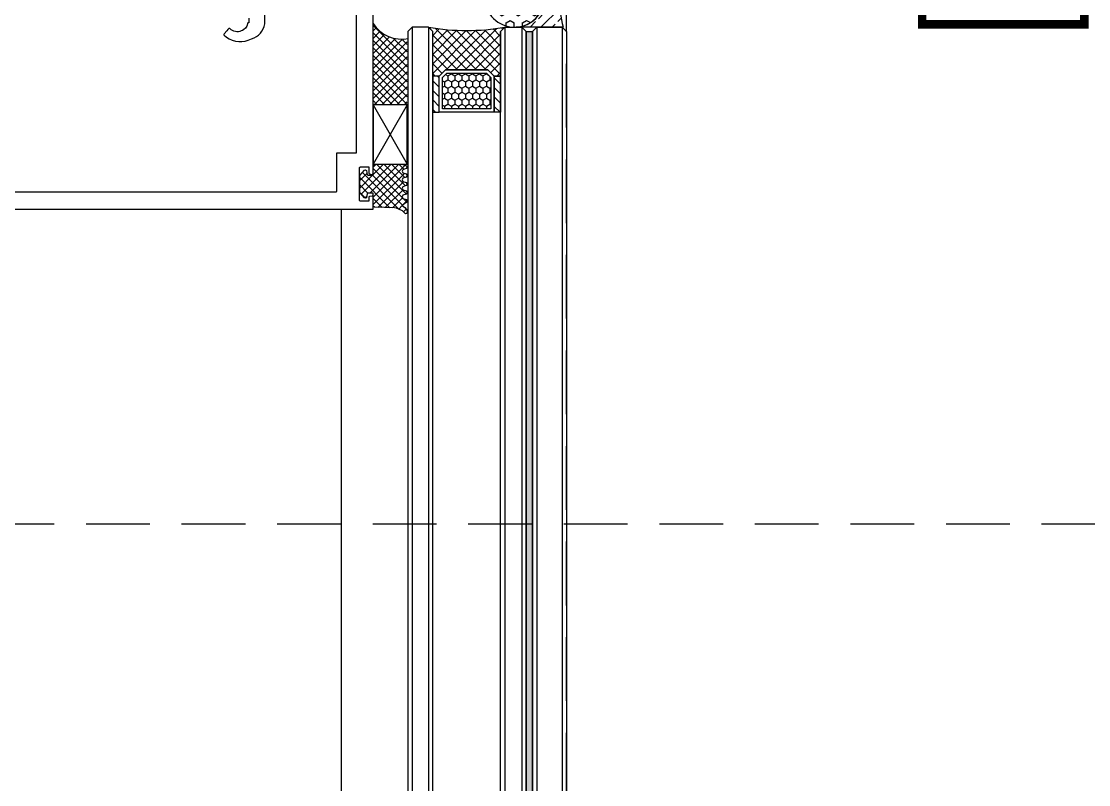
# Model space of a CAD drawing. Header units: millimetres. Extents: x 19684 to 58158, y -7929 to 13062.
# Drawn here: x 36230 to 36481.4, y 647.5 to 827.2 of the extents above; entities that cross this region are included whole.
import ezdxf

# ---------------------------------------------------------------- set-up
doc = ezdxf.new("R2010")
doc.units = ezdxf.units.MM
doc.linetypes.add('HIDDEN2', pattern=[0.1875, 0.125, -0.0625])
for name, color, linetype in [('01', 1, 'Continuous'), ('F-Alum', 4, 'Continuous'), ('F-Glass', 5, 'Continuous'), ('F-Misc', 1, 'Continuous'), ('F-seslants', 8, 'Continuous'), ('F-text', 7, 'Continuous'), ('F_MISC', 8, 'Continuous'), ('GLAZING', 8, 'Continuous'), ('HAT', 155, 'Continuous'), ('PJ', 4, 'Continuous'), ('TC', 4, 'Continuous')]:
    doc.layers.add(name, color=color, linetype=linetype)

# ---------------------------------------------------------------- blocks, each defined once
blk = doc.blocks.new('*U11')
at = {"layer": 'HAT'}
h = blk.add_hatch(dxfattribs=at)
h.set_pattern_fill('ANSI33', color=256, scale=1.166666628937485)
h.set_pattern_definition([(45, (-100240.1432341858, -27818.98356637354), (-2.619241283940741, 2.619241283940741), []), (45, (-100237.5239917706, -27818.98356637354), (-2.619241283940741, 2.619241283940741), [1.852083273438259, -0.9260416367191295])])
edge = h.paths.add_edge_path()
edge.add_arc((6.999999773624912, 25.8588414987122), 26.7895442381215, 254.8530260690202, 285.14697393097975, ccw=False)
edge.add_line((0, 5.921188124257726e-16), (0, -11.07580181467913))
edge.add_arc((6.999999773624912, -11.44017964177985), 7.009477015557685, 2.979783772836811, 177.0202162271633, ccw=False)
edge.add_line((13.99999954724982, -11.07580181467913), (13.99999954724982, 0))
h = blk.add_hatch(dxfattribs=at)
h.set_pattern_fill('HEX', color=256, scale=1.166666628937485)
h.set_pattern_definition([(0, (-100240.1432341858, -27818.98356637354), (0, 1.924740937755226), [1.111249964062955, -2.222499928125909]), (120, (-100240.1432341858, -27818.98356637354), (-1.666874547799909, -0.9623704688776129), [1.111249964062954, -2.222499928125907]), (59.99999999999999, (-100239.0319842218, -27818.98356637354), (-1.666874547799909, 0.9623704688776135), [1.111249964062955, -2.222499928125909])])
edge = h.paths.add_edge_path()
edge.add_arc((6.999999773624912, -11.44017964177985), 7.009477015557685, 0, 360)
at = {"layer": '01'}
blk.add_lwpolyline([(13.99999954724982, 5.921188124257726e-16, -0.1329575385010826), (0, 5.921188124257726e-16), (0, -11.07580181467913, -0.9492999147649731), (13.99999954724982, -11.07580181467913)], format="xyb", close=True, dxfattribs=at)
blk.add_circle((6.999999773624912, -11.44017964177985), 7.009477015557685, dxfattribs=at)
blk = doc.blocks.new('A$C57E61DF8')
at = {"layer": 'GLAZING'}
h = blk.add_hatch(dxfattribs=at)
h.set_pattern_fill('ANSI37', color=256, scale=10)
h.set_pattern_definition([(45, (33510.59369597723, 50850.56907076713), (-0.8838834764831844, 0.8838834764831844), []), (135, (33510.59369597723, 50850.56907076713), (-0.8838834764831844, -0.8838834764831843), [])])
h.paths.add_polyline_path([(0, -11.16902688858681), (-0.2901045945036458, -10.95144844270544), (-0.652735337644117, -10.1536608078095), (-0.9428399321477627, -10.0086085105504), (-1.305470675288234, -10.1536608078095), (-1.59557526979188, -10.95144844270544), (-1.958206012932351, -11.16902688858681), (-2.320836756065546, -10.95144844270544), (-2.610941350576468, -10.1536608078095), (-2.973572093709663, -10.0086085105504), (-3.336202836850134, -10.1536608078095), (-3.62630743135378, -10.95144844270544), (-3.988938174494251, -11.16902688858681), (-4.279042768997897, -10.95144844270544), (-5.004304255271563, -10.0086085105504), (-5.511987295663857, -10.66134384819452), (-6.164722633307974, -11.16902688858681), (-6.599879525070719, -11.16902688858681), (-6.889984119574365, -11.02397459133499), (-6.962510268203914, -10.80639614545362), (-6.309774930559797, -10.08113465917995), (-5.65703959291568, -8.703137835262169), (-5.584513444286131, -8.195454794869875), (-5.439461147034308, -3.481255134109233), (-5.149356552523386, -3.191150539598311), (-2.103258310184174, -3.191150539598311), (-2.103258310184174, -1.958206012939627), (-2.175784458813723, -1.740627567058254), (-3.191150539591035, -1.595575269799156), (-3.263676688220585, -1.377996823917783), (-3.191150539591035, -1.160418378036411), (-1.958206012932351, 0), (0, 0), (2.0307321615619, 0), (3.263676688227861, -1.160418378036411), (3.336202836850134, -1.377996823917783), (3.191150539598311, -1.595575269799156), (2.248310607443273, -1.740627567058254), (2.10325831019145, -1.958206012939627), (2.10325831019145, -3.191150539598311), (4.424095066256996, -3.191150539598311), (4.714199660767918, -3.481255134109233), (4.714199660767918, -10.0086085105504), (4.351568917634722, -10.95144844270544), (3.988938174494251, -11.16902688858681), (4.061464323123801, -11.16902688858681), (3.698833579990605, -10.95144844270544), (3.336202836850134, -10.1536608078095), (3.046098242346488, -10.0086085105504), (2.683467499206017, -10.1536608078095), (2.393362904702371, -10.95144844270544), (2.0307321615619, -11.16902688858681), (1.668101418428705, -10.95144844270544), (1.377996823917783, -10.1536608078095), (1.015366080784588, -10.0086085105504), (0.652735337644117, -10.1536608078095), (0.3626307431404712, -10.95144844270544)])
at = {"layer": 'GLAZING', "flags": 128}
blk.add_lwpolyline([(0, -11.16902688858681), (-0.2901045945036458, -10.95144844270544), (-0.652735337644117, -10.1536608078095), (-0.9428399321477627, -10.0086085105504), (-1.305470675288234, -10.1536608078095), (-1.59557526979188, -10.95144844270544), (-1.958206012932351, -11.16902688858681), (-2.320836756065546, -10.95144844270544), (-2.610941350576468, -10.1536608078095), (-2.973572093709663, -10.0086085105504), (-3.336202836850134, -10.1536608078095), (-3.62630743135378, -10.95144844270544), (-3.988938174494251, -11.16902688858681), (-4.279042768997897, -10.95144844270544), (-5.004304255271563, -10.0086085105504), (-5.511987295663857, -10.66134384819452), (-6.164722633307974, -11.16902688858681), (-6.599879525070719, -11.16902688858681), (-6.889984119574365, -11.02397459133499), (-6.962510268203914, -10.80639614545362), (-6.309774930559797, -10.08113465917995), (-5.65703959291568, -8.703137835262169), (-5.584513444286131, -8.195454794869875), (-5.439461147034308, -3.481255134109233), (-5.149356552523386, -3.191150539598311), (-2.103258310184174, -3.191150539598311), (-2.103258310184174, -1.958206012939627), (-2.175784458813723, -1.740627567058254), (-3.191150539591035, -1.595575269799156), (-3.263676688220585, -1.377996823917783), (-3.191150539591035, -1.160418378036411), (-1.958206012932351, 0), (0, 0), (2.0307321615619, 0), (3.263676688227861, -1.160418378036411), (3.336202836850134, -1.377996823917783), (3.191150539598311, -1.595575269799156), (2.248310607443273, -1.740627567058254), (2.10325831019145, -1.958206012939627), (2.10325831019145, -3.191150539598311), (4.424095066256996, -3.191150539598311), (4.714199660767918, -3.481255134109233), (4.714199660767918, -10.0086085105504), (4.351568917634722, -10.95144844270544), (3.988938174494251, -11.16902688858681), (4.061464323123801, -11.16902688858681), (3.698833579990605, -10.95144844270544), (3.336202836850134, -10.1536608078095), (3.046098242346488, -10.0086085105504), (2.683467499206017, -10.1536608078095), (2.393362904702371, -10.95144844270544), (2.0307321615619, -11.16902688858681), (1.668101418428705, -10.95144844270544), (1.377996823917783, -10.1536608078095), (1.015366080784588, -10.0086085105504), (0.652735337644117, -10.1536608078095), (0.3626307431404712, -10.95144844270544)], close=True, dxfattribs=at)
blk = doc.blocks.new('*U12')
at = {"layer": 'F-Misc'}
blk.add_lwpolyline([(0, -13.95199257897206), (0, 0), (-7.999999999992681, 0), (-7.999999999992681, -13.95199257897206)], close=True, dxfattribs=at)
for points in [[(0, -13.95199257897206), (-7.999999999992681, 0)], [(-7.999999999992681, -13.95199257897206), (0, 0)]]:
    blk.add_lwpolyline(points, dxfattribs=at)
blk = doc.blocks.new('A$C094F658A')
at = {"layer": 'F-seslants'}
h = blk.add_hatch(dxfattribs=at)
h.set_pattern_fill('ANSI37', color=256, scale=9.999999999999998, angle=-90.0000000000051)
h.set_pattern_definition([(314.9999999999949, (50812.71738539773, -33421.31315027686), (0.883883476483263, 0.8838834764831061), []), (44.9999999999949, (50812.71738539773, -33421.31315027686), (-0.8838834764831055, 0.8838834764832629), [])])
edge = h.paths.add_edge_path()
edge.add_ellipse((-38.73313382083143, -27.86728219385259), major_axis=(0.4232831623528867, 8.135796997208633), ratio=0.9999999999998387, start_angle=125.9727051797177, end_angle=191.3846610702607, ccw=False)
edge.add_line((-45.56604566385795, -32.30368582303345), (-45.56604566386522, -51.23925482275081))
edge.add_line((-45.56604566385795, -51.23925482275081), (-37.54212365103012, -51.23925482275081))
edge.add_line((-37.54212365103012, -51.23925482275081), (-37.54212365102285, -35.92655363678932))
at = {"layer": 'F-Alum'}
for points in [[(-260, -75.90734638672438), (-81.00106320224586, -75.90734638672438), (-58.53712185880431, -75.90734638672438), (-45.52000000001863, -75.90735581787885), (-45.52000000001863, -73.05097848150763, 0.450164734218634), (-45.74417420946702, -72.85244483801944), (-46.41745443171385, -72.93442599158152, 0.3791536594479651), (-46.59328022225236, -73.13295963506971), (-46.59328022225236, -74.02911542897345), (-48.53984066674457, -74.02911542897345, -0.4142135623732304), (-48.73984066673438, -73.82911542897637), (-48.73984066673438, -66.17951376218116, -0.4142135623740629), (-48.53984066673729, -65.97951376218407), (-46.59328022225236, -65.97951376219862), (-46.59328022225236, -67.41608496606932, 0.3730590152080993), (-46.42168876064534, -67.61405707255471), (-45.74840853842034, -67.71067122384557, 0.4566016302625909), (-45.52000000001863, -67.51269911736017), (-45.52000000001863, -23.48758473792259)], [(-49.52000062607112, -25.48758473792259), (-49.52000062607112, -62.75772218569182), (-54.15391379179346, -62.75772218569182), (-54.15391379179346, -71.70734638671274, -0.414213562373116), (-54.35391379179782, -71.90734638672438), (-168.9269166139129, -71.90734638672438, -0.5174655677545603)], [(-74.83887819393567, -30.97215581775527), (-74.83887819393567, -32.0732621079369), (-75.03058866409265, -32.0732621079369), (-75.31078088972572, -32.82044137627236), (-75.6057200745854, -33.29234407204785), (-76.01863493341807, -33.64627109389403), (-76.33323673060659, -33.84289721713867), (-76.608513303152, -33.9608728910971), (-76.96244032499817, -34.09851117737708), (-77.27704212218669, -34.13783640202018), (-77.63096914403286, -34.13783640202018), (-77.98489616587904, -34.09851117737708), (-78.33882318772521, -34.0001981157402), (-78.96802678210952, -33.68559631855169), (-79.298358669148, -33.40245470107766), (-79.36127902860608, -33.37099452136317), (-79.43992947789957, -33.37099452136317), (-79.55790515183617, -33.41031974600628), (-79.75453127509536, -33.60694586925092), (-80.02980784764077, -33.9608728910971), (-80.65901144202508, -34.64906432246789), (-80.69833666667546, -34.76703999639722), (-80.69833666667546, -34.88501567035564), (-80.61968621732376, -34.96366611970006), (-80.06913307228388, -35.43556881544646), (-79.43992947789957, -35.82882106193574), (-78.7320754342145, -36.14342285913881), (-77.98489616587904, -36.37937420702656), (-77.19839167288592, -36.45802465631277), (-76.45121240455046, -36.45802465631277), (-75.6647079115719, -36.34004898238345), (-74.95685386787954, -36.10409763448115), (-74.17096781542205, -35.78049749523052, 0.2877505058483109), (-71.01723783196212, -32.28340835031122), (-71.01723783196212, -20.7748229787685, -0.4221499960378148)]]:
    blk.add_lwpolyline(points, format="xyb", dxfattribs=at)
at = {"layer": 'F-seslants'}
blk.add_ellipse((-38.73313382083143, -27.73463754507247, -0.0001181830112270046), major_axis=(0.4232831623528872, 8.135796997208633), ratio=0.9999999999998387, start_param=2.198233407857089, end_param=3.382680784960975, dxfattribs=at)
at = {"layer": 'F_MISC'}
for name, p, rotation in [('*U12', (-45.52000000001863, -65.30733570101438), 180.0000000000431), ('A$C57E61DF8', (-48.71115053961694, -70.02152708284848), 90)]:
    blk.add_blockref(name, p, dxfattribs=dict(at, rotation=rotation))
blk = doc.blocks.new('*U23')
at = {"linetype": 'Continuous'}
blk.add_hatch(color=4, dxfattribs=at).paths.add_polyline_path([(0.2230624387959921, 17.52000000138151), (430.919328382222, 17.52000004919313), (430.919328382222, 16.00000004919153), (0.2230624387959637, 16.00000000137992)])
at = {"layer": 'TC'}
h = blk.add_hatch(dxfattribs=at)
h.set_pattern_fill('ANSI37', color=256, scale=0.5, style=0)
h.set_pattern_definition([(45, (0, 4.000000008940781), (-1.122532015133644, 1.122532015133644), []), (135, (0, 4.000000008940781), (-1.122532015133644, -1.122532015133644), [])])
edge = h.paths.add_edge_path()
edge.add_line((9.223057821582643, 4.000000003515872), (9.223057821582643, -2.999999998384396))
edge.add_line((9.223057821582643, -2.999999998384396), (10.72305782158264, -4.499999998384396))
edge.add_line((10.72305782158264, -4.499999998384396), (10.72305782158264, -5.999999995153189))
edge.add_line((10.72305782158264, -5.999999995153189), (0.2230624387957505, -5.999999995153189))
edge.add_line((0.2230624387957505, -5.999999995153189), (-0.7769375612042495, -6.999999995153189))
edge.add_arc((-52.51620980734808, 2.000000003114163), 52.51620980734808, 350.1321876643763, 369.8678123356237)
edge.add_line((-0.7769375612042495, 11.00000000138152), (0.2230624387957505, 10.00000000138152))
edge.add_line((0.2230624387957505, 10.00000000138152), (10.72305782158264, 10.00000000138152))
edge.add_line((10.72305782158264, 10.00000000138152), (10.72305782158264, 8.500000004612723))
edge.add_line((10.72305782158264, 8.500000004612723), (9.223057821582643, 7.000000004612723))
edge.add_line((9.223057821582643, 7.000000004612723), (9.223057821582643, 4.000000003515872))
h = blk.add_hatch(dxfattribs=at)
h.set_pattern_fill('HONEY', color=256, scale=0.3, style=0)
h.set_pattern_definition([(0, (0, 4.000000008940781), (1.42875, 0.8248889999999999), [0.9524999999999999, -1.905]), (120, (0, 4.000000008940781), (-1.428749829302342, 0.8248892956570172), [0.9524999999999985, -1.904999999999997]), (59.99999999999999, (0, 4.000000008940781), (1.706976584081587e-07, 1.649778295657017), [-1.905, 0.9524999999999999])])
h.paths.add_polyline_path([(10.02305782158533, 6.668629163378903), (11.05442867148713, 7.70000001328048), (18.42305782158701, 7.70000001328048), (18.42305782158701, -3.699999998396038), (11.05442867148713, -3.699999998396038), (10.02305782158533, -2.66862914849446)])
h = blk.add_hatch(dxfattribs=at)
h.set_pattern_fill('ANSI31', color=256, scale=0.5, style=0)
h.set_pattern_definition([(45, (0, 4.000000008940781), (-1.122532015133644, 1.122532015133644), [])])
h.paths.add_polyline_path([(19.22305782158264, 8.500000001381515), (10.72305782158264, 8.500000013268838), (10.72305782158264, 10.00000001650005), (19.22305782158264, 10.00000000461272)])
h = blk.add_hatch(dxfattribs=at)
h.set_pattern_fill('ANSI31', color=256, scale=0.5, style=0)
h.set_pattern_definition([(45, (0, 4.000000006228326), (-1.122532015133644, 1.122532015133644), [])])
h.paths.add_polyline_path([(19.22305782158264, 8.500000010037631), (10.72305782158264, 8.500000021924954), (10.72305782158264, 10.00000002515616), (19.22305782158264, 10.00000001326884)])
h = blk.add_hatch(dxfattribs=at)
h.set_pattern_fill('ANSI31', color=256, scale=0.5, style=0)
h.set_pattern_definition([(45, (0, -2.712454261200037e-09), (-1.122532015133644, 1.122532015133644), [])])
h.paths.add_polyline_path([(19.22305782158264, -4.499999995153189), (10.72305782158264, -4.500000007040512), (10.72305782158264, -6.000000010271719), (19.22305782158264, -5.999999998384396)])
at = {"color": 4, "linetype": 'Continuous'}
blk.add_lwpolyline([(0.2230624387959921, 17.52000000138151), (430.919328382222, 17.52000004919313), (430.919328382222, 16.00000004919153), (0.2230624387959637, 16.00000000137992)], close=True, dxfattribs=at)
at = {"layer": 'F-Glass'}
for points in [[(430.9193283822223, 17.52000004919153), (0.2230624387959885, 17.52000000138151), (-0.7769375612040115, 18.52000000138151), (-0.7769375612040115, 24.52000000138151), (0.2230624387959885, 25.52000000138151), (430.9193283822223, 25.52000004919154)], [(430.919328382222, 10.00000005784765), (0.2230624387957505, 10.00000001003763), (-0.7769375612042495, 11.00000001003763), (-0.7769375612042495, 15.00000000138152), (0.2230624387957505, 16.00000000138152), (430.919328382222, 16.00000004919153)], [(430.919328382222, -5.999999947339984), (0.2230624387957505, -5.999999995153189), (-0.7769375612042495, -6.999999995153189), (-0.7769375612042495, -10.82826643955912), (0.2230624387957505, -11.82826643955912), (430.919328382222, -11.82826639174591)]]:
    blk.add_lwpolyline(points, dxfattribs=at)
at = {"layer": 'PJ'}
blk.add_lwpolyline([(9.223057821582643, 4.000000003515872), (9.223057821582643, -2.999999998384396), (10.72305782158264, -4.499999998384396), (10.72305782158264, -5.999999995153189), (0.2230624387957505, -5.999999995153189), (-0.7769375612042495, -6.999999995153189, 0.08632639570597916), (-0.7769375612042495, 11.00000000138152), (0.2230624387957505, 10.00000000138152), (10.72305782158264, 10.00000000138152), (10.72305782158264, 8.500000004612723), (9.223057821582643, 7.000000004612723)], format="xyb", close=True, dxfattribs=at)
at = {"layer": 'PJ', "ltscale": 3}
for points in [[(9.223057821582643, 7.000000013268838), (10.72305782158264, 8.500000013268838), (19.22305782158264, 8.500000013268838), (19.22305782158264, -4.499999998384396), (10.72305782158264, -4.499999998384396), (9.223057821582643, -2.999999998384396)], [(10.02305782158533, 6.668629163378903), (11.05442867148713, 7.70000001328048), (18.42305782158701, 7.70000001328048), (18.42305782158701, -3.699999998396038), (11.05442867148713, -3.699999998396038), (10.02305782158533, -2.66862914849446)]]:
    blk.add_lwpolyline(points, close=True, dxfattribs=at)
at = {"layer": 'PJ'}
for points in [[(19.22305782158264, 8.500000001381515), (10.72305782158264, 8.500000013268838), (10.72305782158264, 10.00000001650005), (19.22305782158264, 10.00000000461272)], [(19.22305782158264, 8.500000010037631), (10.72305782158264, 8.500000021924954), (10.72305782158264, 10.00000002515616), (19.22305782158264, 10.00000001326884)], [(19.22305782158264, -4.499999995153189), (10.72305782158264, -4.500000007040512), (10.72305782158264, -6.000000010271719), (19.22305782158264, -5.999999998384396)]]:
    blk.add_lwpolyline(points, close=True, dxfattribs=at)
at = {"layer": 'TC', "color": 9, "linetype": 'Continuous'}
for p, q in [((-0.7769375612040115, 24.52000000138151), (430.9193283822223, 24.52000004919154)), ((-0.7769375612040115, 18.52000000138151), (430.9193283822223, 18.52000004919153)), ((-0.7769375612042495, 15.00000000138152), (430.919328382222, 15.00000004919153)), ((-0.7769375612042495, 11.00000001003763), (430.919328382222, 11.00000005784765)), ((-0.7769375612042495, -6.999999995153189), (430.919328382222, -6.999999947339984)), ((-0.7769375612042495, -10.82826643955912), (430.919328382222, -10.82826639174591))]:
    blk.add_line(p, q, dxfattribs=at)

msp = doc.modelspace()

# ---------------------------------------------------------------- linework, layer by layer
at = {"color": 251, "linetype": 'HIDDEN2', "ltscale": 120, "true_color": 0x636466}
for p, direction in [((36358.40285346871, 5555.916702252034), (6.123233995736766e-17, 1)), ((2408.048654261831, 708.9188761364812), (1, 0))]:
    msp.add_xline(p, direction, dxfattribs=at)
at = {"color": 2, "const_width": 2}
msp.add_lwpolyline([(36480.35056567218, 879.6943870134528), (36480.3505656722, 826.5408369421166), (36442.1613206032, 826.5408369421166), (36442.16132060319, 879.6943870134455)], close=True, dxfattribs=at)
at = {"layer": 'F-Alum'}
msp.add_line((36305.36285346374, 783.0173602510504), (36305.36285346374, 454.8544819309054), dxfattribs=at)

# ---------------------------------------------------------------- block references
at = {"rotation": 270}
msp.add_blockref('*U23', (36332.88285346786, 825.0747451270172), dxfattribs=at)
at = {"layer": 'F-text'}
msp.add_blockref('A$C094F658A', (36358.40285346886, 858.9247066377602), dxfattribs=at)
at = {"layer": 'F_MISC', "xscale": -1, "rotation": 269.9999907918873}
msp.add_blockref('*U11', (36357.61767070412, 825.8516830054314, -5.501509599002629e-07), dxfattribs=at)

doc.saveas('drawing.dxf')
